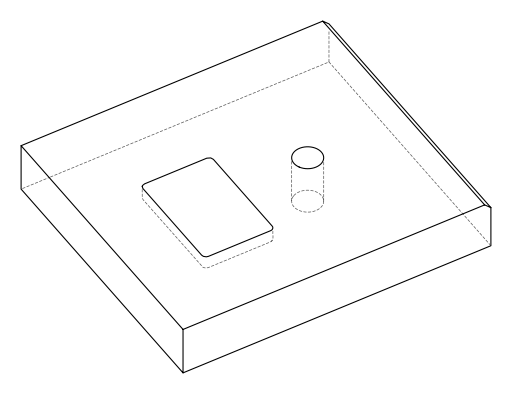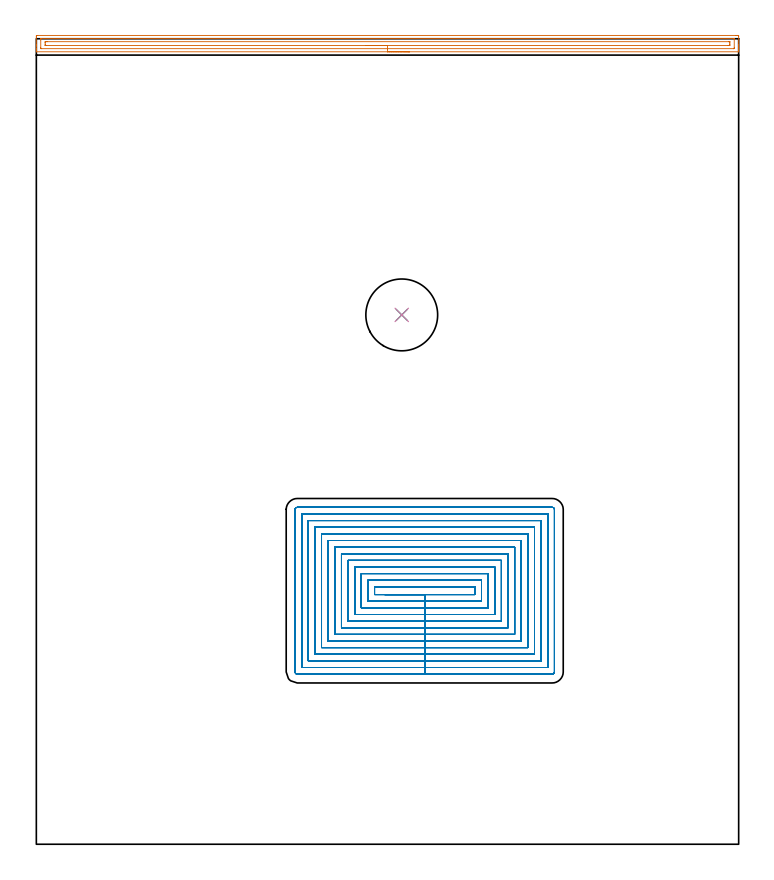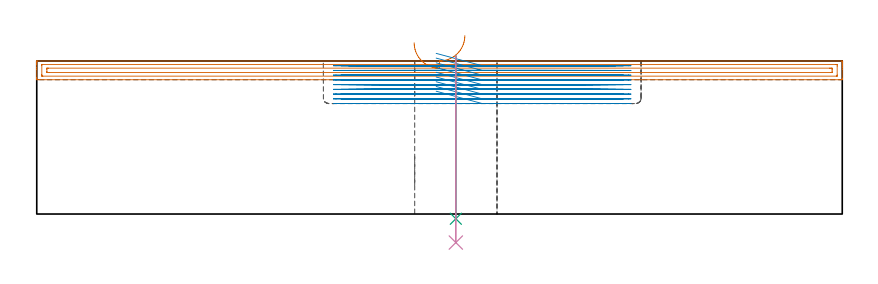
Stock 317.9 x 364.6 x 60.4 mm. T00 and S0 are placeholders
(PLAN: 4 operations, 3 tool changes, 66.3 min)
(1 AREA_MILL | FG_CHAMFER_SURFACE | UGT0205_001 | 7.83 min | 8705 mm3)
(2 MILL_RECTANGULAR_POCKET | POCKET_RECTANGULAR_STRAIGHT | UGT0201_086 | Follow Part, ap 2, ae 75% | 57.93 min | 175164 mm3)
(3 INDEXABLE_INSERT_DRILL_THROUGH_HOLE_FROM_SOLID | STEP1HOLE | NXT0302_013 | 0.26 min | 20896 mm3)
(4 DRILL_TO_ENLARGE_THROUGH_HOLE | STEP1HOLE | UGT0301_001 | 0.3 min | 29159 mm3)
(TOOL UGT0205_001 | Chamfer Mill 20 x 3 x 45 deg. | D20 FL50 Z2)
(TOOL UGT0201_086 | End Mill 8 mm | D8 R2 FL19 Z4)
(TOOL NXT0302_013 | Index. Insert Drill 21mm [880-D2100L25-05] | D21 PA176 FL105 Z2)
(TOOL UGT0301_001 | Twist Drill 32.5 mm | D32.5 PA118 FL185 Z2)
(OP 1 AREA_MILL)
G17 G21 G94 G90
T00 M6
G54
G17 G0 G90 X168.95 Y358.7 S1061 M3
G43 Z70.4 H0
G94 G1 X168.912 Z69.528 F250.
X168.798 Z68.663
X168.609 Z67.812
X168.347 Z66.98
X168.013 Z66.174
X167.61 Z65.4
X167.141 Z64.664
X166.61 Z63.972
X166.021 Z63.329
X165.378 Z62.739
X164.686 Z62.208
X163.95 Z61.74
X163.176 Z61.337
X162.37 Z61.003
X161.538 Z60.741
X160.686 Z60.552
X159.822 Z60.438
X158.95 Z60.4
X0.155
X0.01 Y358.703 Z60.388
X0.007 Y358.745 Z60.346
X0. Y359.103 Z59.996
Y359.556 Z59.544
Y360.173 Z58.922
Y361.372 Z57.724
Y361.955 Z57.139
Y365.227 Z53.87
X0.002 Y365.518 Z53.579
X0.007 Y366.091 Z53.005
X0.024 Y366.093 Z53.004
X0.601 Y366.1 Z53.
X316.716
X317.299 Y366.099 Z53.001
X317.876 Y366.093 Z53.004
X317.893 Y366.091 Z53.006
X317.9 Y365.518 Z53.579
Y361.955 Z57.139
Y361.372 Z57.724
Y361.064 Z58.032
Y360.482 Z58.615
Y360.173 Z58.922
Y359.556 Z59.544
Y359.103 Z59.996
Y358.747 Z60.344
X317.89 Y358.703 Z60.388
X317.745 Y358.7 Z60.4
X158.95
Y360.114 Z58.986
X2.326 Y360.115 Z58.985
X2.208 Y360.118 Z58.982
X2.01 Y360.125 Z58.975
X2.007 Y360.173 Z58.927
X2.001 Y360.557 Z58.543
Y364.12 Z54.98
X2.007 Y364.627 Z54.473
X2.01 Y364.669 Z54.431
X2.15 Y364.679 Z54.421
X2.267 Y364.685 Z54.415
X2.326 Y364.686 Z54.414
X2.385
X315.574 Y364.685 Z54.415
X315.691 Y364.682 Z54.418
X315.89 Y364.675 Z54.425
X315.893 Y364.627 Z54.473
X315.899 Y364.243 Z54.857
Y360.68 Z58.42
X315.893 Y360.173 Z58.927
X315.89 Y360.131 Z58.969
X315.75 Y360.121 Z58.979
X315.633 Y360.115 Z58.985
X315.574 Y360.114 Z58.986
X315.515
X158.95
Y361.528 Z57.572
X4.596 Y361.529 Z57.571
X4.169 Y361.531 Z57.569
X4.028 Y361.533 Z57.567
X4.012 Y361.535 Z57.565
X4.007 Y361.584 Z57.516
X4.002 Y361.673 Z57.427
X4. Y362.123 Z56.977
Y362.845 Z56.255
X4.002 Y363.013 Z56.087
X4.01 Y363.183 Z55.917
X4.018 Y363.265 Z55.835
X4.063 Y363.267 Z55.833
X4.169 Y363.27 Z55.83
X4.635 Y363.271 Z55.829
X5.061 Y363.272 Z55.828
X313.304 Y363.271 Z55.829
X313.731 Y363.269 Z55.831
X313.872 Y363.267 Z55.833
X313.888 Y363.265 Z55.835
X313.893 Y363.216 Z55.884
X313.898 Y363.127 Z55.973
X313.9 Y362.677 Z56.423
X313.899 Y361.955 Z57.145
X313.898 Y361.787 Z57.313
X313.89 Y361.617 Z57.483
X313.882 Y361.535 Z57.565
X313.837 Y361.533 Z57.567
X313.731 Y361.53 Z57.57
X313.265 Y361.529 Z57.571
X312.839 Y361.528 Z57.572
X158.95
X158.078 Z57.61
X157.213 Z57.723
X156.362 Z57.912
X155.53 Z58.175
X154.724 Z58.508
X153.95 Z58.911
X153.214 Z59.38
X152.522 Z59.911
X151.879 Z60.5
X151.29 Z61.144
X150.758 Z61.836
X150.29 Z62.572
X149.887 Z63.345
X149.553 Z64.151
X149.291 Z64.983
X149.102 Z65.835
X148.988 Z66.7
X148.95 Z67.572
G0 Z70.4
M5
M2
(OP 2 MILL_RECTANGULAR_POCKET)
G17 G21 G94 G90
T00 M6
G54
G17 G0 G90 X157.637 Y113. S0 M3
G43 Z70.4 H0
Z63.4
G94 G1 X175.8 Z58.533 F250.
X198.5 F500.
Y116.5
X153.1
Y113.
X175.8
Y110.
X201.5
Y119.5
X150.1
Y110.
X175.8
Y107.
X204.5
Y122.5
X147.1
Y107.
X175.8
Y104.
X207.5
Y125.5
X144.1
Y104.
X175.8
Y101.
X210.5
Y128.5
X141.1
Y101.
X175.8
Y98.
X213.5
Y131.5
X138.1
Y98.
X175.8
Y95.
X216.5
Y134.5
X135.1
Y95.
X175.8
Y92.
X219.5
Y137.5
X132.1
Y92.
X175.8
Y89.
X222.5
Y140.5
X129.1
Y89.
X175.8
Y86.
X225.5
Y143.5
X126.1
Y86.
X175.8
Y83.
X228.5
Y146.5
X123.1
Y83.
X175.8
Y80.
X231.5
Y149.5
X120.1
Y80.
X175.8
Y77.
X233.5
G3 X234.5 Y78. R1.
G1 Y151.5
G3 X233.5 Y152.5 R1.
G1 X118.1
G3 X117.1 Y151.5 R1.
G1 Y78.
G3 X118.1 Y77. R1.
G1 X175.8
X176.8
G0 X157.637 Y113. Z61.533
G1 X175.8 Z56.667 F250.
X198.5 F500.
Y116.5
X153.1
Y113.
X175.8
Y110.
X201.5
Y119.5
X150.1
Y110.
X175.8
Y107.
X204.5
Y122.5
X147.1
Y107.
X175.8
Y104.
X207.5
Y125.5
X144.1
Y104.
X175.8
Y101.
X210.5
Y128.5
X141.1
Y101.
X175.8
Y98.
X213.5
Y131.5
X138.1
Y98.
X175.8
Y95.
X216.5
Y134.5
X135.1
Y95.
X175.8
Y92.
X219.5
Y137.5
X132.1
Y92.
X175.8
Y89.
X222.5
Y140.5
X129.1
Y89.
X175.8
Y86.
X225.5
Y143.5
X126.1
Y86.
X175.8
Y83.
X228.5
Y146.5
X123.1
Y83.
X175.8
Y80.
X231.5
Y149.5
X120.1
Y80.
X175.8
Y77.
X233.5
G3 X234.5 Y78. R1.
G1 Y151.5
G3 X233.5 Y152.5 R1.
G1 X118.1
G3 X117.1 Y151.5 R1.
G1 Y78.
G3 X118.1 Y77. R1.
G1 X175.8
X176.8
G0 X157.637 Y113. Z59.667
G1 X175.8 Z54.8 F250.
X198.5 F500.
Y116.5
X153.1
Y113.
X175.8
Y110.
X201.5
Y119.5
X150.1
Y110.
X175.8
Y107.
X204.5
Y122.5
X147.1
Y107.
X175.8
Y104.
X207.5
Y125.5
X144.1
Y104.
X175.8
Y101.
X210.5
Y128.5
X141.1
Y101.
X175.8
Y98.
X213.5
Y131.5
X138.1
Y98.
X175.8
Y95.
X216.5
Y134.5
X135.1
Y95.
X175.8
Y92.
X219.5
Y137.5
X132.1
Y92.
X175.8
Y89.
X222.5
Y140.5
X129.1
Y89.
X175.8
Y86.
X225.5
Y143.5
X126.1
Y86.
X175.8
Y83.
X228.5
Y146.5
X123.1
Y83.
X175.8
Y80.
X231.5
Y149.5
X120.1
Y80.
X175.8
Y77.
X233.5
G3 X234.5 Y78. R1.
G1 Y151.5
G3 X233.5 Y152.5 R1.
G1 X118.1
G3 X117.1 Y151.5 R1.
G1 Y78.
G3 X118.1 Y77. R1.
G1 X175.8
X176.8
G0 X157.637 Y113. Z57.8
G1 X175.8 Z52.933 F250.
X198.5 F500.
Y116.5
X153.1
Y113.
X175.8
Y110.
X201.5
Y119.5
X150.1
Y110.
X175.8
Y107.
X204.5
Y122.5
X147.1
Y107.
X175.8
Y104.
X207.5
Y125.5
X144.1
Y104.
X175.8
Y101.
X210.5
Y128.5
X141.1
Y101.
X175.8
Y98.
X213.5
Y131.5
X138.1
Y98.
X175.8
Y95.
X216.5
Y134.5
X135.1
Y95.
X175.8
Y92.
X219.5
Y137.5
X132.1
Y92.
X175.8
Y89.
X222.5
Y140.5
X129.1
Y89.
X175.8
Y86.
X225.5
Y143.5
X126.1
Y86.
X175.8
Y83.
X228.5
Y146.5
X123.1
Y83.
X175.8
Y80.
X231.5
Y149.5
X120.1
Y80.
X175.8
Y77.
X233.5
G3 X234.5 Y78. R1.
G1 Y151.5
G3 X233.5 Y152.5 R1.
G1 X118.1
G3 X117.1 Y151.5 R1.
G1 Y78.
G3 X118.1 Y77. R1.
G1 X175.8
X176.8
G0 X157.637 Y113. Z55.933
G1 X175.8 Z51.067 F250.
X198.5 F500.
Y116.5
X153.1
Y113.
X175.8
Y110.
X201.5
Y119.5
X150.1
Y110.
X175.8
Y107.
X204.5
Y122.5
X147.1
Y107.
X175.8
Y104.
X207.5
Y125.5
X144.1
Y104.
X175.8
Y101.
X210.5
Y128.5
X141.1
Y101.
X175.8
Y98.
X213.5
Y131.5
X138.1
Y98.
X175.8
Y95.
X216.5
Y134.5
X135.1
Y95.
X175.8
Y92.
X219.5
Y137.5
X132.1
Y92.
X175.8
Y89.
X222.5
Y140.5
X129.1
Y89.
X175.8
Y86.
X225.5
Y143.5
X126.1
Y86.
X175.8
Y83.
X228.5
Y146.5
X123.1
Y83.
X175.8
Y80.
X231.5
Y149.5
X120.1
Y80.
X175.8
Y77.
X233.5
G3 X234.5 Y78. R1.
G1 Y151.5
G3 X233.5 Y152.5 R1.
G1 X118.1
G3 X117.1 Y151.5 R1.
G1 Y78.
G3 X118.1 Y77. R1.
G1 X175.8
X176.8
G0 X157.637 Y113. Z54.067
G1 X175.8 Z49.2 F250.
X198.5 F500.
Y116.5
X153.1
Y113.
X175.8
Y110.
X201.5
Y119.5
X150.1
Y110.
X175.8
Y107.
X204.5
Y122.5
X147.1
Y107.
X175.8
Y104.
X207.5
Y125.5
X144.1
Y104.
X175.8
Y101.
X210.5
Y128.5
X141.1
Y101.
X175.8
Y98.
X213.5
Y131.5
X138.1
Y98.
X175.8
Y95.
X216.5
Y134.5
X135.1
Y95.
X175.8
Y92.
X219.5
Y137.5
X132.1
Y92.
X175.8
Y89.
X222.5
Y140.5
X129.1
Y89.
X175.8
Y86.
X225.5
Y143.5
X126.1
Y86.
X175.8
Y83.
X228.5
Y146.5
X123.1
Y83.
X175.8
Y80.
X231.5
Y149.5
X120.1
Y80.
X175.8
Y77.
X233.5
G3 X234.5 Y78. R1.
G1 Y151.5
G3 X233.5 Y152.5 R1.
G1 X118.1
G3 X117.1 Y151.5 R1.
G1 Y78.
G3 X118.1 Y77. R1.
G1 X175.8
X176.8
G0 X157.637 Y113. Z52.2
G1 X175.8 Z47.333 F250.
X198.5 F500.
Y116.5
X153.1
Y113.
X175.8
Y110.
X201.5
Y119.5
X150.1
Y110.
X175.8
Y107.
X204.5
Y122.5
X147.1
Y107.
X175.8
Y104.
X207.5
Y125.5
X144.1
Y104.
X175.8
Y101.
X210.5
Y128.5
X141.1
Y101.
X175.8
Y98.
X213.5
Y131.5
X138.1
Y98.
X175.8
Y95.
X216.5
Y134.5
X135.1
Y95.
X175.8
Y92.
X219.5
Y137.5
X132.1
Y92.
X175.8
Y89.
X222.5
Y140.5
X129.1
Y89.
X175.8
Y86.
X225.5
Y143.5
X126.1
Y86.
X175.8
Y83.
X228.5
Y146.5
X123.1
Y83.
X175.8
Y80.
X231.5
Y149.5
X120.1
Y80.
X175.8
Y77.
X233.5
G3 X234.5 Y78. R1.
G1 Y151.5
G3 X233.5 Y152.5 R1.
G1 X118.1
G3 X117.1 Y151.5 R1.
G1 Y78.
G3 X118.1 Y77. R1.
G1 X175.8
X176.8
G0 X157.637 Y113. Z50.333
G1 X175.8 Z45.467 F250.
X198.5 F500.
Y116.5
X153.1
Y113.
X175.8
Y110.
X201.5
Y119.5
X150.1
Y110.
X175.8
Y107.
X204.5
Y122.5
X147.1
Y107.
X175.8
Y104.
X207.5
Y125.5
X144.1
Y104.
X175.8
Y101.
X210.5
Y128.5
X141.1
Y101.
X175.8
Y98.
X213.5
Y131.5
X138.1
Y98.
X175.8
Y95.
X216.5
Y134.5
X135.1
Y95.
X175.8
Y92.
X219.5
Y137.5
X132.1
Y92.
X175.8
Y89.
X222.5
Y140.5
X129.1
Y89.
X175.8
Y86.
X225.5
Y143.5
X126.1
Y86.
X175.8
Y83.
X228.5
Y146.5
X123.1
Y83.
X175.8
Y80.
X231.5
Y149.5
X120.1
Y80.
X175.8
Y77.
X233.5
G3 X234.5 Y78. R1.
G1 Y151.5
G3 X233.5 Y152.5 R1.
G1 X118.1
G3 X117.1 Y151.5 R1.
G1 Y78.
G3 X118.1 Y77. R1.
G1 X175.8
X176.8
G0 X157.637 Y113. Z48.467
G1 X175.8 Z43.6 F250.
X198.5 F500.
Y116.5
X153.1
Y113.
X175.8
Y110.
X201.5
Y119.5
X150.1
Y110.
X175.8
Y107.
X204.5
Y122.5
X147.1
Y107.
X175.8
Y104.
X207.5
Y125.5
X144.1
Y104.
X175.8
Y101.
X210.5
Y128.5
X141.1
Y101.
X175.8
Y98.
X213.5
Y131.5
X138.1
Y98.
X175.8
Y95.
X216.5
Y134.5
X135.1
Y95.
X175.8
Y92.
X219.5
Y137.5
X132.1
Y92.
X175.8
Y89.
X222.5
Y140.5
X129.1
Y89.
X175.8
Y86.
X225.5
Y143.5
X126.1
Y86.
X175.8
Y83.
X228.5
Y146.5
X123.1
Y83.
X175.8
Y80.
X231.5
Y149.5
X120.1
Y80.
X175.8
Y77.
X233.5
G3 X234.5 Y78. R1.
G1 Y151.5
G3 X233.5 Y152.5 R1.
G1 X118.1
G3 X117.1 Y151.5 R1.
G1 Y78.
G3 X118.1 Y77. R1.
G1 X175.8
X176.8
G0 Z70.4
M5
M2
(OP 3 INDEXABLE_INSERT_DRILL_THROUGH_HOLE_FROM_SOLID)
G17 G21 G94 G90
T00 M6
G54
G17 G0 G90 X165.4 Y239.6 S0 M3
G43 Z70.4 H1
G94 G81 G98 Z-1.867 F250. R62.4
G80
M5
M2
(OP 4 DRILL_TO_ENLARGE_THROUGH_HOLE)
G17 G21 G94 G90
T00 M6
G54
G17 G0 G90 X165.4 Y239.6 S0 M3
G43 Z70.4 H0
G94 G81 G98 Z-11.264 F250. R62.4
G80
M5
M2
